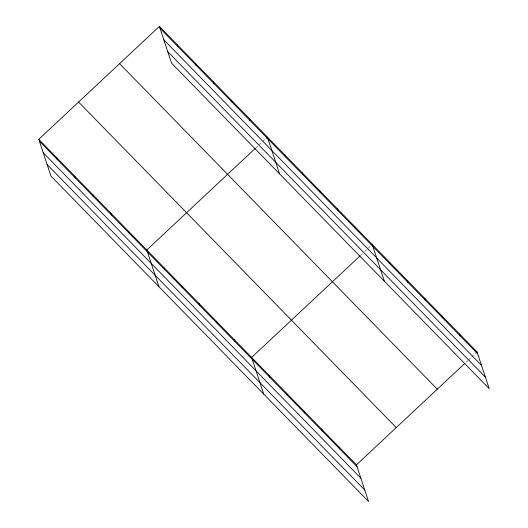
<?xml version="1.0" encoding="UTF-8"?>
<svg xmlns="http://www.w3.org/2000/svg" width="528" height="528" viewBox="0 0 528 528"><rect width="100%" height="100%" fill="white"/><g stroke="black" fill="none" stroke-linecap="round" stroke-linejoin="round"><path stroke-width="0.4" stroke-dasharray="2.64 1.98" d="M255.862 147.88L262.205 141.94M262.786 141.405L265.67 138.706M360.69 255.308L362.426 253.691M364.729 251.533L370.498 246.134M466.105 362.195L467.834 360.578M468.409 360.037L475.332 353.555"/><path stroke-width="0.79" d="M38.782 139.306L356.453 464.845L368.61 501.6L50.939 176.062L38.782 139.306L159.39 26.4L477.061 351.938L489.218 388.694L171.547 63.155L159.39 26.4M255.281 148.421L146.791 249.988L158.948 286.744M266.244 138.164L267.399 137.082L279.556 173.844M360.116 255.849L251.625 357.416L263.782 394.172M356.453 464.845L464.95 363.277M475.906 353.021L477.061 351.938M160.024 28.321L477.695 353.859M163.825 39.818L481.496 365.356M167.746 51.658L485.417 377.197M119.585 63.657L437.263 389.195M78.58 102.043L396.257 427.581M39.415 141.22L357.093 466.759M43.217 152.717L360.895 478.256M47.137 164.564L364.808 490.103M459.591 334.033L460.225 335.953M442.121 316.127L442.754 318.047M424.644 298.228L425.278 300.142M407.174 280.322L407.807 282.236M389.704 262.416L390.337 264.337M372.227 244.51L384.384 281.272M354.757 226.604L355.39 228.525M337.286 208.699L337.92 210.619M319.816 190.799L320.45 192.713M302.339 172.894L302.973 174.808M284.869 154.988L285.503 156.908M249.394 118.635L250.028 120.556M231.396 100.188L232.03 102.109M338.983 446.939L339.616 448.853M213.391 81.741L214.025 83.662M321.512 429.033L322.146 430.954M195.393 63.294L196.027 65.215M304.042 411.127L304.676 413.048M177.388 44.847L178.022 46.768M286.565 393.221L287.199 395.142M269.095 375.316L269.729 377.236M234.148 339.511L234.788 341.431M216.678 321.605L217.312 323.525M199.208 303.699L199.841 305.62M181.738 285.793L182.371 287.714M164.261 267.894L164.894 269.808M128.792 231.541L129.426 233.455M110.788 213.094L111.421 215.008M92.789 194.647L93.423 196.561M74.785 176.2L75.418 178.114M56.786 157.753L57.42 159.667"/></g></svg>
